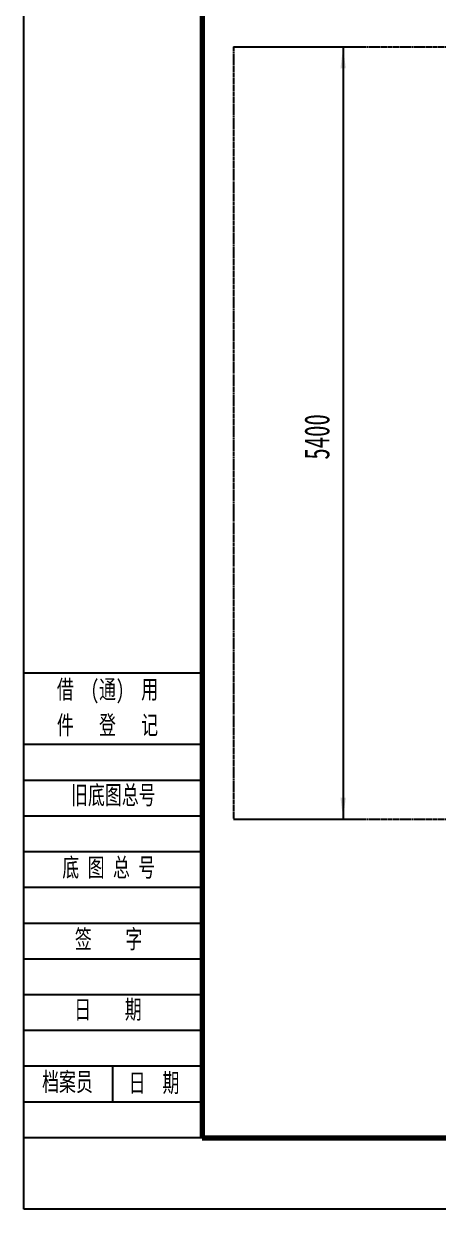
# Model space of a CAD drawing. Header units: millimetres. Extents: x -14850 to 14850, y -10500 to 10500.
# Drawn here: x -14850 to -11948, y -10500 to -2208 of the extents above; entities that cross this region are included whole.
import ezdxf

# ---------------------------------------------------------------- set-up
doc = ezdxf.new("R2010")
doc.units = ezdxf.units.MM
doc.linetypes.add('EB_DASHDOTDOT', pattern=[45, 30, -3, 3, -3, 3, -3])
for name, color, linetype, lineweight in [('CAXA0', 7, 'Continuous', 70), ('CAXA3', 7, 'Continuous', 25), ('CAXA4', 3, 'Continuous', 25)]:
    doc.layers.add(name, color=color, linetype=linetype, lineweight=lineweight)
doc.styles.add('UserTxtStyle1', font='', dxfattribs={"width": 0.667})
doc.styles.add('UserTxtStyle11', font='', dxfattribs={"width": 0.667})
doc.styles.add('标准', font='', dxfattribs={"width": 0.667})
doc.styles.get('UserTxtStyle1').set_extended_font_data('FangSong_GB2312')
doc.styles.get('UserTxtStyle11').set_extended_font_data('FangSong_GB2312')
doc.styles.get('标准').set_extended_font_data('NSimSun')
doc.dimstyles.new('标准', dxfattribs={"dimscale": 50, "dimtxt": 3.5, "dimasz": 3, "dimexe": 2, "dimexo": 0, "dimtad": 1, "dimdec": 1, "dimzin": 12, "dimdsep": 46, "dimtxsty": '标准', "dimcen": 0, "dimdle": 4, "dimaunit": 1, "dimazin": 2, "dimtfac": 1, "dimtdec": 3, "dimtmove": 0, "dimatfit": 3, "dimfxl": 0, "dimtolj": 1, "dimtzin": 0, "dimarcsym": 0})

# ---------------------------------------------------------------- blocks, each defined once
blk = doc.blocks.new('CAXBLOCK1', base_point=(-13600, -10000))
at = {"layer": 'CAXA3'}
for p, q in [((-13600, -6750), (-14850, -6750)), ((-13600, -7250), (-14850, -7250)), ((-13600, -7500), (-14850, -7500)), ((-13600, -7750), (-14850, -7750)), ((-13600, -8000), (-14850, -8000)), ((-13600, -8250), (-14850, -8250)), ((-13600, -8500), (-14850, -8500)), ((-13600, -8750), (-14850, -8750)), ((-13600, -9000), (-14850, -9000)), ((-13600, -9250), (-14850, -9250)), ((-13600, -9500), (-14850, -9500)), ((-14225, -9750), (-14225, -9500)), ((-13600, -9750), (-14850, -9750)), ((-13600, -10000), (-14850, -10000))]:
    blk.add_line(p, q, dxfattribs=at)
at = {"layer": 'CAXA0', "linetype": 'Continuous', "lineweight": 25, "char_height": 130, "attachment_point": 1}
for s, insert, style in [('\\fFangSong_GB2312|b0|i0|p34;借  (通)  用', (-14617.7, -6798.6), 'UserTxtStyle1'), ('\\fFangSong_GB2312|b0|i0|p34;件   登   记', (-14617.7, -7047.9), 'UserTxtStyle1'), ('\\fFangSong_GB2312|b0|i0|p34;旧底图总号', (-14518, -7537.6), 'UserTxtStyle1'), ('\\fFangSong_GB2312|b0|i0|p34;底 图 总 号', (-14579.6, -8044), 'UserTxtStyle1'), ('\\fFangSong_GB2312|b0|i0|p34;签    字', (-14492, -8545.2), 'UserTxtStyle1'), ('\\fFangSong_GB2312|b0|i0|p34;日    期', (-14496.5, -9037.6), 'UserTxtStyle11'), ('\\fFangSong_GB2312|b0|i0|p34;档案员', (-14720.8, -9543.2), 'UserTxtStyle1'), ('\\fFangSong_GB2312|b0|i0|p34;日  期', (-14114.8, -9550.2), 'UserTxtStyle1')]:
    blk.add_mtext(s, dxfattribs=dict(at, insert=insert, style=style))
blk = doc.blocks.new('CAXBLOCK0', base_point=(14350, -10000))
at = {"layer": 'CAXA0', "linetype": 'Continuous', "lineweight": 70}
for p, q in [((-13600, 10000), (-13600, -10000)), ((-13600, -10000), (14350, -10000))]:
    blk.add_line(p, q, dxfattribs=at)
at = {"layer": 'CAXA3', "linetype": 'Continuous', "lineweight": 25}
for p, q in [((-14850, -10500), (-14850, 10500)), ((14850, -10500), (-14850, -10500))]:
    blk.add_line(p, q, dxfattribs=at)
at = {"layer": 'CAXA0'}
blk.add_blockref('CAXBLOCK1', (-13600, -10000), dxfattribs=at)
blk = doc.blocks.new('*D850')
at = {"layer": 'CAXA4', "linetype": 'Continuous', "lineweight": 25}
for points in [[(-12614.3, -2370.2), (-12633, -2520.2), (-12595.5, -2520.2)], [(-12614.3, -7770.2), (-12633, -7620.2), (-12595.5, -7620.2)]]:
    blk.add_hatch(color=0, dxfattribs=at).paths.add_polyline_path(points, flags=0)
at = {"layer": 'CAXA4', "color": 0, "linetype": 'Continuous', "lineweight": 25}
for p, q in [((-13382.4, -2370.2), (-12514.3, -2370.2)), ((-12614.3, -2370.2), (-12614.3, -7770.2)), ((-13382.4, -7770.2), (-12514.3, -7770.2))]:
    blk.add_line(p, q, dxfattribs=at)
at = {"layer": 'CAXA4', "color": 0, "linetype": 'Continuous', "lineweight": 25, "insert": (-12885.3, -5256.3), "char_height": 175, "attachment_point": 1, "rotation": 90, "style": '标准'}
blk.add_mtext('\\fNSimSun|b0|i0|p34;5400', dxfattribs=at)

msp = doc.modelspace()

# ---------------------------------------------------------------- linework, layer by layer
at = {"layer": 'CAXA3', "color": 5, "linetype": 'EB_DASHDOTDOT', "lineweight": 25}
for p, q in [((-13382.38, -2370.16), (-13382.38, -7770.16)), ((-13382.38, -2370.16), (2657.62, -2370.16)), ((-13382.38, -7770.16), (2657.62, -7770.16))]:
    msp.add_line(p, q, dxfattribs=at)

# ---------------------------------------------------------------- block references
at = {"layer": 'CAXA0'}
msp.add_blockref('CAXBLOCK0', (14350, -10000), dxfattribs=at)

# ---------------------------------------------------------------- dimensions: what is measured, and where the dimension line sits
at = {"layer": 'CAXA4'}
dim = msp.add_linear_dim(base=(-12614.3, -5070.16), p1=(-13382.38, -2370.16), p2=(-13382.38, -7770.16), angle=90, text='\\fNSimSun;5400', dimstyle='标准', dxfattribs=at)
dim.commit()
dim.dimension.update_dxf_attribs({"geometry": '*D850', "text_midpoint": (-12765.42, -5070.16)})

doc.saveas('drawing.dxf')
